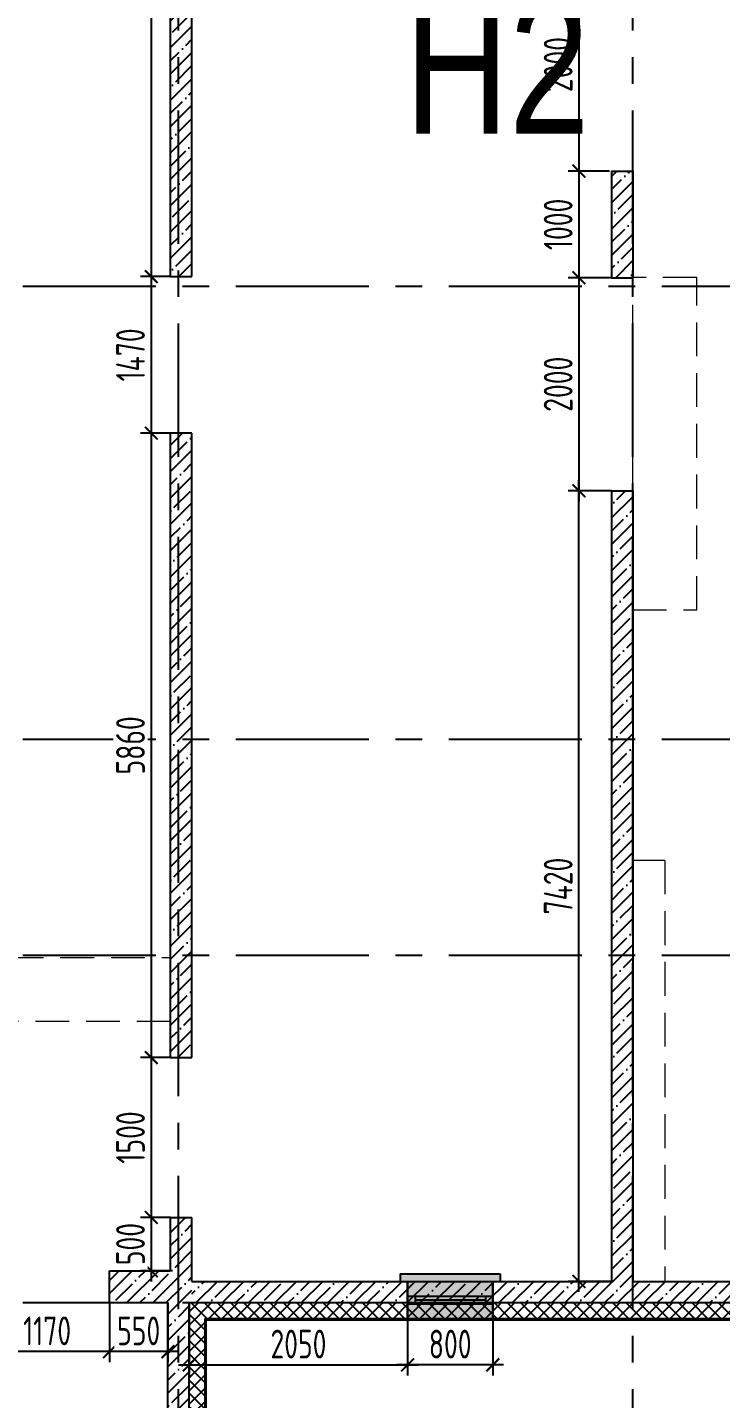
# Model space of a CAD drawing. Header units: millimetres. Extents: x -106726 to 8952771, y -150083 to 686385.
# Drawn here: x 11480 to 17989, y 485350 to 498219 of the extents above; entities that cross this region are included whole.
import ezdxf
from ezdxf import colors
from ezdxf.entities.mleader import LeaderData, LeaderLine
from ezdxf.enums import TextEntityAlignment as Align
from ezdxf.math import Vec2, Vec3

# ---------------------------------------------------------------- set-up
doc = ezdxf.new("R2018")
doc.units = ezdxf.units.MM
doc.linetypes.add('CENTER', pattern=[2, 1.25, -0.25, 0.25, -0.25])
doc.linetypes.add('DASHED', pattern=[19.05, 12.7, -6.35])
doc.layers.get('Defpoints').update_dxf_attribs({"color": 8})
doc.layers.add('АР_Названия помещений', color=124, linetype='Continuous', lineweight=5, plot=False)
doc.layers.add('АР_Номер помещения', color=1, linetype='Continuous', lineweight=25)
doc.styles.add('ISOCPEUR', font='isocpeur.ttf', dxfattribs={"width": 0.7})
doc.styles.get("Standard").update_dxf_attribs({"font": 'arial.ttf'})
doc.dimstyles.new('R_100', dxfattribs={"dimtxt": 270, "dimasz": 120, "dimexe": 100, "dimexo": 0, "dimgap": 60, "dimtad": 1, "dimdec": 0, "dimrnd": 5, "dimzin": 0, "dimdsep": 46, "dimtxsty": 'ISOCPEUR', "dimblk": 'ARCHTICK', "dimcen": 0, "dimdle": 100, "dimclrd": 256, "dimclre": 256, "dimclrt": 256, "dimadec": 0, "dimazin": 0, "dimtfac": 2, "dimtdec": 0, "dimtofl": 0, "dimtmove": 1, "dimatfit": 3, "dimfxl": 1, "dimtvp": 3, "dimtfill": 1, "dimtolj": 1, "dimtzin": 0, "dimarcsym": 0})
pattern_1 = [(45, (-945096.63, 529153.53), (-61.871843, 61.871843), []), (135, (-945096.63, 529153.53), (-61.871843, -61.871843), [])]

# ---------------------------------------------------------------- blocks, each defined once
blk = doc.blocks.new('*U323')
h = blk.add_hatch(color=8)
h.dxf.hatch_style = 1
h.paths.add_polyline_path([(-870, -210), (70, -210), (70, -140), (0, -140), (0, 220), (-800, 220), (-800, -140), (-870, -140)])
at = {"color": 8, "lineweight": 30}
for p, q in [((-800, -140), (-800, 220)), ((0, -140), (0, 220))]:
    blk.add_line(p, q, dxfattribs=at)
at = {"color": 8}
for p, q in [((0, 220), (-800, 220)), ((-800, 70), (0, 70)), ((-800, 0), (0, 0)), ((-730, 0), (-730, 70)), ((-730, 35), (-70, 35)), ((-70, 0), (-70, 70)), ((-870, -210), (-870, -140)), ((-870, -140), (-800, -140)), ((-870, -210), (70, -210)), ((0, -140), (70, -140)), ((70, -210), (70, -140))]:
    blk.add_line(p, q, dxfattribs=at)
blk = doc.blocks.new('_ArchTick')
at = {"color": 8, "linetype": 'ByBlock', "const_width": 0.15}
blk.add_lwpolyline([(-0.5, -0.5), (0.5, 0.5)], dxfattribs=at)
blk = doc.blocks.new('*D720')
at = {"color": 8, "lineweight": -2, "ltscale": 100, "transparency": 16777216}
for p, q in [((11080, 486250), (11080, 485690)), ((12250, 486250), (12250, 485690)), ((12350, 485790), (10980, 485790))]:
    blk.add_line(p, q, dxfattribs=at)
at = {"layer": 'Defpoints', "color": 0, "ltscale": 100, "transparency": 16777216}
for p in [(11080, 486250), (12250, 486250), (11080, 485790)]:
    blk.add_point(p, dxfattribs=at)
at = {"color": 8, "lineweight": -2, "ltscale": 100, "transparency": 16777216, "xscale": 120, "yscale": 120, "zscale": 120, "rotation": 180}
blk.add_blockref('_ArchTick', (11080, 485790), dxfattribs=at)
at = {"color": 8, "lineweight": -2, "ltscale": 100, "transparency": 16777216, "xscale": 120, "yscale": 120, "zscale": 120}
blk.add_blockref('_ArchTick', (12250, 485790), dxfattribs=at)
at = {"color": 8, "lineweight": 30, "ltscale": 100, "transparency": 16777216, "insert": (11665, 485985), "char_height": 270, "attachment_point": 5, "style": 'ISOCPEUR', "bg_fill": 3, "box_fill_scale": 1.1, "bg_fill_color": 256, "bg_fill_true_color": 13158600, "bg_fill_transparency": 0}
blk.add_mtext('\\A1;1170', dxfattribs=at)
blk = doc.blocks.new('*D721')
at = {"color": 8, "lineweight": -2, "ltscale": 100, "transparency": 16777216}
for p, q in [((12250, 486250), (12250, 485690)), ((12800, 486250), (12800, 485690)), ((12900, 485790), (12150, 485790))]:
    blk.add_line(p, q, dxfattribs=at)
at = {"layer": 'Defpoints', "color": 0, "ltscale": 100, "transparency": 16777216}
for p in [(12250, 486250), (12800, 486250)]:
    blk.add_point(p, dxfattribs=at)
at = {"color": 8, "lineweight": -2, "ltscale": 100, "transparency": 16777216, "xscale": 120, "yscale": 120, "zscale": 120, "rotation": 180}
blk.add_blockref('_ArchTick', (12250, 485790), dxfattribs=at)
at = {"color": 8, "lineweight": -2, "ltscale": 100, "transparency": 16777216, "xscale": 120, "yscale": 120, "zscale": 120}
blk.add_blockref('_ArchTick', (12800, 485790), dxfattribs=at)
at = {"color": 8, "lineweight": 30, "ltscale": 100, "transparency": 16777216, "insert": (12525, 485985), "char_height": 270, "attachment_point": 5, "style": 'ISOCPEUR', "bg_fill": 3, "box_fill_scale": 1.1, "bg_fill_color": 256, "bg_fill_true_color": 13158600, "bg_fill_transparency": 0}
blk.add_mtext('\\A1;550', dxfattribs=at)
at = {"layer": 'Defpoints', "color": 0, "ltscale": 100, "transparency": 16777216}
blk.add_point((12250, 485790), dxfattribs=at)
blk = doc.blocks.new('*D722')
at = {"color": 8, "lineweight": -2, "ltscale": 100, "transparency": 16777216}
for p, q in [((12643, 487150), (12643, 486450)), ((12825, 487050), (12543, 487050)), ((12825, 486550), (12543, 486550))]:
    blk.add_line(p, q, dxfattribs=at)
at = {"layer": 'Defpoints', "color": 0, "ltscale": 100, "transparency": 16777216}
for p in [(12825, 487050), (12825, 486550)]:
    blk.add_point(p, dxfattribs=at)
at = {"color": 8, "lineweight": -2, "ltscale": 100, "transparency": 16777216, "xscale": 120, "yscale": 120, "zscale": 120}
for p, rotation in [((12643, 487050), 90), ((12643, 486550), 270)]:
    blk.add_blockref('_ArchTick', p, dxfattribs=dict(at, rotation=rotation))
at = {"color": 8, "lineweight": 30, "ltscale": 100, "transparency": 16777216, "insert": (12448, 486800), "char_height": 270, "attachment_point": 5, "rotation": 90, "style": 'ISOCPEUR', "bg_fill": 3, "box_fill_scale": 1.1, "bg_fill_color": 256, "bg_fill_true_color": 13158600, "bg_fill_transparency": 0}
blk.add_mtext('\\A1;500', dxfattribs=at)
at = {"layer": 'Defpoints', "color": 0, "ltscale": 100, "transparency": 16777216}
blk.add_point((12643, 486550), dxfattribs=at)
blk = doc.blocks.new('*D723')
at = {"color": 8, "lineweight": -2, "ltscale": 100, "transparency": 16777216}
for p, q in [((12643, 488650), (12643, 486950)), ((12825, 488550), (12543, 488550)), ((12825, 487050), (12543, 487050))]:
    blk.add_line(p, q, dxfattribs=at)
at = {"layer": 'Defpoints', "color": 0, "ltscale": 100, "transparency": 16777216}
for p in [(12825, 488550), (12643, 487050), (12825, 487050)]:
    blk.add_point(p, dxfattribs=at)
at = {"color": 8, "lineweight": -2, "ltscale": 100, "transparency": 16777216, "xscale": 120, "yscale": 120, "zscale": 120}
for p, rotation in [((12643, 488550), 90), ((12643, 487050), 270)]:
    blk.add_blockref('_ArchTick', p, dxfattribs=dict(at, rotation=rotation))
at = {"color": 8, "lineweight": 30, "ltscale": 100, "transparency": 16777216, "insert": (12448, 487800), "char_height": 270, "attachment_point": 5, "rotation": 90, "style": 'ISOCPEUR', "bg_fill": 3, "box_fill_scale": 1.1, "bg_fill_color": 256, "bg_fill_true_color": 13158600, "bg_fill_transparency": 0}
blk.add_mtext('\\A1;1500', dxfattribs=at)
blk = doc.blocks.new('*D724')
at = {"color": 8, "lineweight": -2, "ltscale": 100, "transparency": 16777216}
for p, q in [((12643, 494510), (12643, 488450)), ((12825, 494410), (12543, 494410)), ((12825, 488550), (12543, 488550))]:
    blk.add_line(p, q, dxfattribs=at)
at = {"layer": 'Defpoints', "color": 0, "ltscale": 100, "transparency": 16777216}
for p in [(12825, 494410), (12643, 488550), (12825, 488550)]:
    blk.add_point(p, dxfattribs=at)
at = {"color": 8, "lineweight": -2, "ltscale": 100, "transparency": 16777216, "xscale": 120, "yscale": 120, "zscale": 120}
for p, rotation in [((12643, 494410), 90), ((12643, 488550), 270)]:
    blk.add_blockref('_ArchTick', p, dxfattribs=dict(at, rotation=rotation))
at = {"color": 8, "lineweight": 30, "ltscale": 100, "transparency": 16777216, "insert": (12448, 491480), "char_height": 270, "attachment_point": 5, "rotation": 90, "style": 'ISOCPEUR', "bg_fill": 3, "box_fill_scale": 1.1, "bg_fill_color": 256, "bg_fill_true_color": 13158600, "bg_fill_transparency": 0}
blk.add_mtext('\\A1;5860', dxfattribs=at)
blk = doc.blocks.new('*D738')
at = {"color": 8, "lineweight": -2, "ltscale": 100, "transparency": 16777216}
for p, q in [((12643, 495980), (12643, 494310)), ((12825, 495880), (12543, 495880)), ((12825, 494410), (12543, 494410))]:
    blk.add_line(p, q, dxfattribs=at)
at = {"layer": 'Defpoints', "color": 0, "ltscale": 100, "transparency": 16777216}
for p in [(12825, 495880), (12643, 494410), (12825, 494410)]:
    blk.add_point(p, dxfattribs=at)
at = {"color": 8, "lineweight": -2, "ltscale": 100, "transparency": 16777216, "xscale": 120, "yscale": 120, "zscale": 120}
for p, rotation in [((12643, 495880), 90), ((12643, 494410), 270)]:
    blk.add_blockref('_ArchTick', p, dxfattribs=dict(at, rotation=rotation))
at = {"color": 8, "lineweight": 30, "ltscale": 100, "transparency": 16777216, "insert": (12448, 495145), "char_height": 270, "attachment_point": 5, "rotation": 90, "style": 'ISOCPEUR', "bg_fill": 3, "box_fill_scale": 1.1, "bg_fill_color": 256, "bg_fill_true_color": 13158600, "bg_fill_transparency": 0}
blk.add_mtext('\\A1;1470', dxfattribs=at)
blk = doc.blocks.new('*D739')
at = {"color": 8, "lineweight": -2, "ltscale": 100, "transparency": 16777216}
for p, q in [((12643, 507380), (12643, 495780)), ((12825, 507280), (12543, 507280)), ((12825, 495880), (12543, 495880))]:
    blk.add_line(p, q, dxfattribs=at)
at = {"layer": 'Defpoints', "color": 0, "ltscale": 100, "transparency": 16777216}
for p in [(12825, 507280), (12643, 495880), (12825, 495880)]:
    blk.add_point(p, dxfattribs=at)
at = {"color": 8, "lineweight": -2, "ltscale": 100, "transparency": 16777216, "xscale": 120, "yscale": 120, "zscale": 120}
for p, rotation in [((12643, 507280), 90), ((12643, 495880), 270)]:
    blk.add_blockref('_ArchTick', p, dxfattribs=dict(at, rotation=rotation))
at = {"color": 8, "lineweight": 30, "ltscale": 100, "transparency": 16777216, "insert": (12448, 501580), "char_height": 270, "attachment_point": 5, "rotation": 90, "style": 'ISOCPEUR', "bg_fill": 3, "box_fill_scale": 1.1, "bg_fill_color": 256, "bg_fill_true_color": 13158600, "bg_fill_transparency": 0}
blk.add_mtext('\\A1;11400', dxfattribs=at)
blk = doc.blocks.new('*D733')
at = {"color": 8, "lineweight": -2, "ltscale": 100, "transparency": 16777216}
for p, q in [((13000, 486250), (13000, 485566)), ((15050, 486270), (15050, 485566)), ((12900, 485666), (15150, 485666))]:
    blk.add_line(p, q, dxfattribs=at)
at = {"layer": 'Defpoints', "color": 0, "ltscale": 100, "transparency": 16777216}
for p in [(13000, 486250), (15050, 486270), (15050, 485666)]:
    blk.add_point(p, dxfattribs=at)
at = {"color": 8, "lineweight": -2, "ltscale": 100, "transparency": 16777216, "xscale": 120, "yscale": 120, "zscale": 120, "rotation": 180}
blk.add_blockref('_ArchTick', (13000, 485666), dxfattribs=at)
at = {"color": 8, "lineweight": -2, "ltscale": 100, "transparency": 16777216, "xscale": 120, "yscale": 120, "zscale": 120}
blk.add_blockref('_ArchTick', (15050, 485666), dxfattribs=at)
at = {"color": 8, "lineweight": 30, "ltscale": 100, "transparency": 16777216, "insert": (14025, 485861), "char_height": 270, "attachment_point": 5, "style": 'ISOCPEUR', "bg_fill": 3, "box_fill_scale": 1.1, "bg_fill_color": 256, "bg_fill_true_color": 13158600, "bg_fill_transparency": 0}
blk.add_mtext('\\A1;2050', dxfattribs=at)
blk = doc.blocks.new('*D734')
at = {"color": 8, "lineweight": -2, "ltscale": 100, "transparency": 16777216}
for p, q in [((15050, 486090), (15050, 485566)), ((15850, 486090), (15850, 485566)), ((15950, 485666), (14950, 485666))]:
    blk.add_line(p, q, dxfattribs=at)
at = {"layer": 'Defpoints', "color": 0, "ltscale": 100, "transparency": 16777216}
for p in [(15050, 486090), (15850, 486090), (15050, 485666)]:
    blk.add_point(p, dxfattribs=at)
at = {"color": 8, "lineweight": -2, "ltscale": 100, "transparency": 16777216, "xscale": 120, "yscale": 120, "zscale": 120, "rotation": 180}
blk.add_blockref('_ArchTick', (15050, 485666), dxfattribs=at)
at = {"color": 8, "lineweight": -2, "ltscale": 100, "transparency": 16777216, "xscale": 120, "yscale": 120, "zscale": 120}
blk.add_blockref('_ArchTick', (15850, 485666), dxfattribs=at)
at = {"color": 8, "lineweight": 30, "ltscale": 100, "transparency": 16777216, "insert": (15450, 485861), "char_height": 270, "attachment_point": 5, "style": 'ISOCPEUR', "bg_fill": 3, "box_fill_scale": 1.1, "bg_fill_color": 256, "bg_fill_true_color": 13158600, "bg_fill_transparency": 0}
blk.add_mtext('\\A1;800', dxfattribs=at)
blk = doc.blocks.new('*D707')
at = {"color": 8, "lineweight": -2, "ltscale": 100, "transparency": 16777216}
for p, q in [((16659, 486350), (16659, 493970)), ((16965, 493870), (16559, 493870)), ((16965, 486450), (16559, 486450))]:
    blk.add_line(p, q, dxfattribs=at)
at = {"layer": 'Defpoints', "color": 0, "ltscale": 100, "transparency": 16777216}
for p in [(16659, 493870), (16965, 493870), (16965, 486450)]:
    blk.add_point(p, dxfattribs=at)
at = {"color": 8, "lineweight": -2, "ltscale": 100, "transparency": 16777216, "xscale": 120, "yscale": 120, "zscale": 120}
for p, rotation in [((16659, 493870), 90), ((16659, 486450), 270)]:
    blk.add_blockref('_ArchTick', p, dxfattribs=dict(at, rotation=rotation))
at = {"color": 8, "lineweight": 30, "ltscale": 100, "transparency": 16777216, "insert": (16464, 490160), "char_height": 270, "attachment_point": 5, "rotation": 90, "style": 'ISOCPEUR', "bg_fill": 3, "box_fill_scale": 1.1, "bg_fill_color": 256, "bg_fill_true_color": 13158600, "bg_fill_transparency": 0}
blk.add_mtext('\\A1;7420', dxfattribs=at)
blk = doc.blocks.new('*D708')
at = {"color": 8, "lineweight": -2, "ltscale": 100, "transparency": 16777216}
for p, q in [((16965, 495870), (16559, 495870)), ((16659, 495970), (16659, 493770)), ((16965, 493870), (16559, 493870))]:
    blk.add_line(p, q, dxfattribs=at)
at = {"layer": 'Defpoints', "color": 0, "ltscale": 100, "transparency": 16777216}
for p in [(16965, 495870), (16659, 493870), (16965, 493870)]:
    blk.add_point(p, dxfattribs=at)
at = {"color": 8, "lineweight": -2, "ltscale": 100, "transparency": 16777216, "xscale": 120, "yscale": 120, "zscale": 120}
for p, rotation in [((16659, 495870), 90), ((16659, 493870), 270)]:
    blk.add_blockref('_ArchTick', p, dxfattribs=dict(at, rotation=rotation))
at = {"color": 8, "lineweight": 30, "ltscale": 100, "transparency": 16777216, "insert": (16464, 494870), "char_height": 270, "attachment_point": 5, "rotation": 90, "style": 'ISOCPEUR', "bg_fill": 3, "box_fill_scale": 1.1, "bg_fill_color": 256, "bg_fill_true_color": 13158600, "bg_fill_transparency": 0}
blk.add_mtext('\\A1;2000', dxfattribs=at)
blk = doc.blocks.new('*D709')
at = {"color": 8, "lineweight": -2, "ltscale": 100, "transparency": 16777216}
for p, q in [((16659, 496970), (16659, 495770)), ((16946, 496870), (16559, 496870)), ((16965, 495870), (16559, 495870))]:
    blk.add_line(p, q, dxfattribs=at)
at = {"layer": 'Defpoints', "color": 0, "ltscale": 100, "transparency": 16777216}
for p in [(16946, 496870), (16659, 495870), (16965, 495870)]:
    blk.add_point(p, dxfattribs=at)
at = {"color": 8, "lineweight": -2, "ltscale": 100, "transparency": 16777216, "xscale": 120, "yscale": 120, "zscale": 120}
for p, rotation in [((16659, 496870), 90), ((16659, 495870), 270)]:
    blk.add_blockref('_ArchTick', p, dxfattribs=dict(at, rotation=rotation))
at = {"color": 8, "lineweight": 30, "ltscale": 100, "transparency": 16777216, "insert": (16464, 496370), "char_height": 270, "attachment_point": 5, "rotation": 90, "style": 'ISOCPEUR', "bg_fill": 3, "box_fill_scale": 1.1, "bg_fill_color": 256, "bg_fill_true_color": 13158600, "bg_fill_transparency": 0}
blk.add_mtext('\\A1;1000', dxfattribs=at)
blk = doc.blocks.new('*D710')
at = {"color": 8, "lineweight": -2, "ltscale": 100, "transparency": 16777216}
for p, q in [((16659, 498970), (16659, 496770)), ((16965, 498870), (16559, 498870)), ((16946, 496870), (16559, 496870))]:
    blk.add_line(p, q, dxfattribs=at)
at = {"layer": 'Defpoints', "color": 0, "ltscale": 100, "transparency": 16777216}
for p in [(16965, 498870), (16659, 496870), (16946, 496870)]:
    blk.add_point(p, dxfattribs=at)
at = {"color": 8, "lineweight": -2, "ltscale": 100, "transparency": 16777216, "xscale": 120, "yscale": 120, "zscale": 120}
for p, rotation in [((16659, 498870), 90), ((16659, 496870), 270)]:
    blk.add_blockref('_ArchTick', p, dxfattribs=dict(at, rotation=rotation))
at = {"color": 8, "lineweight": 30, "ltscale": 100, "transparency": 16777216, "insert": (16464, 497870), "char_height": 270, "attachment_point": 5, "rotation": 90, "style": 'ISOCPEUR', "bg_fill": 3, "box_fill_scale": 1.1, "bg_fill_color": 256, "bg_fill_true_color": 13158600, "bg_fill_transparency": 0}
blk.add_mtext('\\A1;2000', dxfattribs=at)
blk = doc.blocks.new('_DotSmall')
at = {"color": 8, "linetype": 'ByBlock', "const_width": 0.5}
blk.add_lwpolyline([(-0.0625, 0, 1), (0.0625, 0, 1)], format="xyb", close=True, dxfattribs=at)
blk = doc.blocks.new('*U319')
at = {"layer": 'АР_Номер помещения', "color": 8}
blk.add_circle((-15816, 2772), 400, dxfattribs=at)
at = {"color": 8, "style": 'ISOCPEUR', "width": 0.7, "flags": 1}
blk.add_attdef('КАТЕГОРИЯ', (-499, -2092), '', height=250, dxfattribs=at)
at = {"layer": 'АР_Номер помещения', "color": 8, "style": 'ISOCPEUR', "width": 0.7}
blk.add_attdef('НОМЕР_ПОМЕЩЕНИЯ', text='', height=300, dxfattribs=at).set_placement((-15816, 2772), align=Align.MIDDLE_CENTER)

msp = doc.modelspace()

# ---------------------------------------------------------------- hatches: boundary and pattern name
at = {"ltscale": 100}
h = msp.add_hatch(dxfattribs=at)
h.set_pattern_fill('ANSI37', color=256, scale=700)
h.set_pattern_definition(pattern_1)
edge = h.paths.add_edge_path()
edge.add_line((37731.6, 488221), (37788.5, 488162.1))
edge.add_line((37788.5, 488162.1), (37500.8, 487884.2))
edge.add_line((37500.8, 487884.2), (37444.6, 487942.3))
edge.add_arc((34355.1, 491410.5), 4644.7, 272.34376, 311.69596, ccw=False)
edge.add_line((34545, 486769.7), (34545, 486690))
edge.add_line((34545, 486690), (34345, 486690))
edge.add_line((34345, 486690), (34345, 486615.7))
edge.add_arc((34353.6, 491413.4), 4797.6, 269.89675, 358.52663)
edge.add_line((39149.7, 491290), (47385, 491290))
edge.add_line((47385, 491290), (47385, 486100))
edge.add_line((47385, 486100), (55265, 486100))
edge.add_line((55265, 486100), (55265, 479750))
edge.add_line((55265, 479750), (68665, 479750))
edge.add_line((68665, 479750), (68665, 489760))
edge.add_line((68665, 489760), (62315, 489760))
edge.add_line((62315, 489760), (62315, 507630))
edge.add_line((62315, 507630), (51815, 507630))
edge.add_line((51815, 507630), (51815, 511595))
edge.add_line((51815, 511595), (16715, 511595))
edge.add_line((16715, 511595), (16715, 507630))
edge.add_line((16715, 507630), (11889.8, 507630))
edge.add_line((11889.8, 507630), (11889.8, 507480))
edge.add_line((11889.8, 507480), (16865, 507480))
edge.add_line((16865, 507480), (16865, 511445))
edge.add_line((16865, 511445), (51665, 511445))
edge.add_line((51665, 511445), (51665, 507480))
edge.add_line((51665, 507480), (62165, 507480))
edge.add_line((62165, 507480), (62165, 489610))
edge.add_line((62165, 489610), (68515, 489610))
edge.add_line((68515, 489610), (68515, 479900))
edge.add_line((68515, 479900), (55415, 479900))
edge.add_line((55415, 479900), (55415, 486250))
edge.add_line((55415, 486250), (47535, 486250))
edge.add_line((47535, 486250), (47535, 491440))
edge.add_line((47535, 491440), (38999.7, 491440))
edge.add_arc((34355.1, 491410.5), 4644.7, -43.36822, 0.36411, ccw=False)
h = msp.add_hatch(dxfattribs=at)
h.set_pattern_fill('ANSI37', color=256, scale=700)
h.set_pattern_definition(pattern_1)
edge = h.paths.add_edge_path()
edge.add_line((34345, 486690), (34145, 486690))
edge.add_line((34145, 486690), (34145, 486768.6))
edge.add_arc((34310.5, 491389.1), 4623.4, 228.34818, 267.94848, ccw=False)
edge.add_line((31237.8, 487934.5), (31189.3, 487884.2))
edge.add_line((31189.3, 487884.2), (30901.5, 488162.1))
edge.add_line((30901.5, 488162.1), (30950.7, 488213))
edge.add_arc((34310.5, 491389.1), 4623.4, 179.36883, 223.38962, ccw=False)
edge.add_line((29687.4, 491440), (21120, 491440))
edge.add_line((21120, 491440), (21120, 486250))
edge.add_line((21120, 486250), (13000, 486250))
edge.add_line((13000, 486250), (13000, 479900))
edge.add_line((13000, 479900), (-100, 479900))
edge.add_line((-100, 479900), (-100, 489610))
edge.add_line((-100, 489610), (6250, 489610))
edge.add_line((6250, 489610), (6250, 507480))
edge.add_line((6250, 507480), (11889.8, 507480))
edge.add_line((11889.8, 507480), (11889.8, 507630))
edge.add_line((11889.8, 507630), (6100, 507630))
edge.add_line((6100, 507630), (6100, 489760))
edge.add_line((6100, 489760), (-250, 489760))
edge.add_line((-250, 489760), (-250, 479750))
edge.add_line((-250, 479750), (13150, 479750))
edge.add_line((13150, 479750), (13150, 486100))
edge.add_line((13150, 486100), (21270, 486100))
edge.add_line((21270, 486100), (21270, 491290))
edge.add_line((21270, 491290), (29537.4, 491290))
edge.add_arc((34314.5, 491393.9), 4778.3, 181.24594, 270.36543)
edge.add_line((34345, 486615.7), (34345, 486690))
h = msp.add_hatch(dxfattribs=at)
h.set_pattern_fill('ANSI35', color=256, scale=700)
h.set_pattern_definition([(45, (-938746.6, 555713.59), (-123.743687, 123.743687), []), (45, (-938622.85, 555713.59), (-123.743687, 123.743687), [218.75, -43.75, 0, -43.75])])
h.paths.add_polyline_path([(6450, 507280), (12825, 507280), (12825, 495880), (13025, 495880), (13025, 507280), (16865, 507280), (16865, 507480), (6250, 507480), (6250, 507280), (6450, 507280)])
h = msp.add_hatch(dxfattribs=at)
h.set_pattern_fill('ANSI35', color=256, scale=700)
h.set_pattern_definition([(45, (-957237.81, 591021.02), (-123.743687, 123.743687), []), (45, (-957114.07, 591021.02), (-123.743687, 123.743687), [218.75, -43.75, 0, -43.75])])
h.paths.add_polyline_path([(17165, 496870), (16965, 496870), (16965, 495870), (17165, 495870)])
h = msp.add_hatch(dxfattribs=at)
h.set_pattern_fill('ANSI35', color=256, scale=700)
h.set_pattern_definition([(45, (-961377.81, 582559.9), (-123.743687, 123.743687), []), (45, (-961254.07, 582559.9), (-123.743687, 123.743687), [218.75, -43.75, 0, -43.75])])
h.paths.add_polyline_path([(13025, 494410), (12825, 494410), (12825, 488550), (13025, 488550)])
h = msp.add_hatch(dxfattribs=at)
h.set_pattern_fill('ANSI35', color=256, scale=700)
h.set_pattern_definition([(45, (-951587.81, 589999.9), (-123.743687, 123.743687), []), (45, (-951464.07, 589999.9), (-123.743687, 123.743687), [218.75, -43.75, 0, -43.75])])
h.paths.add_polyline_path([(20920, 486450), (17165, 486450), (17165, 493870), (16965, 493870), (16965, 486450), (13025, 486450), (13025, 486250), (20920, 486250)])
h = msp.add_hatch(dxfattribs=at)
h.set_pattern_fill('ANSI35', color=256, scale=700)
h.set_pattern_definition([(45, (-956447.81, 589999.9), (-123.743687, 123.743687), []), (45, (-956324.07, 589999.9), (-123.743687, 123.743687), [218.75, -43.75, 0, -43.75])])
h.paths.add_polyline_path([(12250, 486250), (12800, 486250), (12800, 480100), (12165, 480100), (12165, 479900), (13000, 479900), (13000, 486250), (13025, 486250), (13025, 486450), (13025, 487050), (12825, 487050), (12825, 486550), (12250, 486550)])

# ---------------------------------------------------------------- linework, layer by layer
at = {"linetype": 'CENTER', "ltscale": 1000}
for p, q in [((17165, 478188.7), (17165, 512496.2)), ((12900, 478188.7), (12900, 507571.3)), ((-12563.8, 495790), (71033.4, 495790)), ((-12563.8, 491540), (71033.4, 491540)), ((-12563.8, 489510), (71033.4, 489510)), ((-12563.8, 486250), (71033.4, 486250))]:
    msp.add_line(p, q, dxfattribs=at)
at = {"ltscale": 100}
for p, q in [((12825, 495880), (12825, 507280)), ((13025, 495880), (13025, 507280)), ((16965, 496870), (16965, 495870)), ((16965, 496870), (17165, 496870)), ((17165, 496870), (17165, 495870)), ((12825, 495880), (13025, 495880)), ((16965, 495870), (17165, 495870)), ((12825, 488550), (12825, 494410)), ((13025, 494410), (12825, 494410)), ((13025, 488550), (13025, 494410)), ((16965, 493870), (16965, 486450)), ((16965, 493870), (17165, 493870)), ((17165, 493870), (17165, 486450)), ((12825, 488550), (13025, 488550)), ((12825, 486550), (12825, 487050)), ((12825, 487050), (13025, 487050)), ((13025, 486450), (13025, 487050)), ((12250, 486550), (12825, 486550)), ((12250, 486250), (12250, 486550)), ((13025, 486450), (16965, 486450)), ((17165, 486450), (20920, 486450)), ((12250, 486250), (12800, 486250)), ((12800, 480100), (12800, 486250)), ((13000, 479900), (13000, 486250)), ((13000, 486250), (21120, 486250)), ((13150, 479750), (13150, 486100)), ((13150, 486100), (21270, 486100)), ((13160, 479740), (13160, 486090)), ((13160, 486090), (21280, 486090))]:
    msp.add_line(p, q, dxfattribs=at)
at = {"linetype": 'DASHED', "lineweight": 0, "ltscale": 25}
for points in [[(17764.9, 495870.4), (17165, 495870.3)], [(17165.1, 493870), (17165, 495870)], [(17765, 492751.5), (17764.9, 495870.4)], [(17165, 492751.1), (17765, 492751.1)], [(17465.7, 490400), (17165, 490400)], [(17465.7, 490400), (17465.7, 486450)], [(6550, 489490), (12825, 489490)], [(12825, 488890), (6550, 488890)]]:
    msp.add_lwpolyline(points, dxfattribs=at)

# ---------------------------------------------------------------- block references
at = {"xscale": -1, "rotation": 180}
msp.add_blockref('*U323', (15850, 486310), dxfattribs=at)

# ---------------------------------------------------------------- next in the draw order: dimensions: what is measured, and where the dimension line sits
at = {"lineweight": 30, "ltscale": 100}
for base, p1, p2, picture, middle in [((16658.9, 493870), (16965, 486450), (16965, 493870), '*D707', (16463.9, 490160)), ((12643.4, 486550), (12825, 487050), (12825, 486550), '*D722', (12448.4, 486800))]:
    dim = msp.add_linear_dim(base=base, p1=p1, p2=p2, angle=90, dimstyle='R_100', override={"dimpost": '\\X', "dimclrd": 8, "dimclre": 8, "dimclrt": 8, "dimfxl": 2.5, "dimarcsym": 1}, dxfattribs=at)
    dim.commit()
    dim.dimension.update_dxf_attribs({"geometry": picture, "text_midpoint": middle})
dim = msp.add_linear_dim(base=(11080, 485789.8), p1=(12250, 486250), p2=(11080, 486250), dimstyle='R_100', override={"dimpost": '\\X', "dimclrd": 8, "dimclre": 8, "dimclrt": 8, "dimfxl": 2.5, "dimarcsym": 1}, dxfattribs=at)
dim.commit()
dim.dimension.update_dxf_attribs({"geometry": '*D720', "text_midpoint": (11665, 485984.8)})

# ---------------------------------------------------------------- next in the draw order: dimensions: what is measured, and where the dimension line sits
for base, p1, p2, picture, middle in [((16658.9, 493870), (16965, 495870), (16965, 493870), '*D708', (16463.9, 494870)), ((12643.4, 487050), (12825, 488550), (12825, 487050), '*D723', (12448.4, 487800))]:
    dim = msp.add_linear_dim(base=base, p1=p1, p2=p2, angle=90, dimstyle='R_100', override={"dimpost": '\\X', "dimclrd": 8, "dimclre": 8, "dimclrt": 8, "dimfxl": 2.5, "dimarcsym": 1}, dxfattribs=at)
    dim.commit()
    dim.dimension.update_dxf_attribs({"geometry": picture, "text_midpoint": middle})
dim = msp.add_linear_dim(base=(12250, 485789.8), p1=(12800, 486250), p2=(12250, 486250), dimstyle='R_100', override={"dimpost": '\\X', "dimclrd": 8, "dimclre": 8, "dimclrt": 8, "dimfxl": 2.5, "dimarcsym": 1}, dxfattribs=at)
dim.commit()
dim.dimension.update_dxf_attribs({"geometry": '*D721', "text_midpoint": (12525, 485984.8)})

# ---------------------------------------------------------------- next in the draw order: dimensions: what is measured, and where the dimension line sits
for base, p1, p2, picture, middle in [((16658.9, 495870), (16945.9, 496870), (16965, 495870), '*D709', (16463.9, 496370)), ((12643.4, 488550), (12825, 494410), (12825, 488550), '*D724', (12448.4, 491480))]:
    dim = msp.add_linear_dim(base=base, p1=p1, p2=p2, angle=90, dimstyle='R_100', override={"dimpost": '\\X', "dimclrd": 8, "dimclre": 8, "dimclrt": 8, "dimfxl": 2.5, "dimarcsym": 1}, dxfattribs=at)
    dim.commit()
    dim.dimension.update_dxf_attribs({"geometry": picture, "text_midpoint": middle})
dim = msp.add_linear_dim(base=(15050, 485665.8), p1=(13000, 486250), p2=(15050, 486270), dimstyle='R_100', override={"dimpost": '\\X', "dimclrd": 8, "dimclre": 8, "dimclrt": 8, "dimfxl": 2.5, "dimarcsym": 1}, dxfattribs=at)
dim.commit()
dim.dimension.update_dxf_attribs({"geometry": '*D733', "text_midpoint": (14025, 485860.8)})

# ---------------------------------------------------------------- next in the draw order: dimensions: what is measured, and where the dimension line sits
for base, p1, p2, picture, middle in [((16658.9, 496870), (16965, 498870), (16945.9, 496870), '*D710', (16463.9, 497870)), ((12643.4, 494410), (12825, 495880), (12825, 494410), '*D738', (12448.4, 495145))]:
    dim = msp.add_linear_dim(base=base, p1=p1, p2=p2, angle=90, dimstyle='R_100', override={"dimpost": '\\X', "dimclrd": 8, "dimclre": 8, "dimclrt": 8, "dimfxl": 2.5, "dimarcsym": 1}, dxfattribs=at)
    dim.commit()
    dim.dimension.update_dxf_attribs({"geometry": picture, "text_midpoint": middle})
dim = msp.add_linear_dim(base=(15050, 485665.8), p1=(15850, 486090), p2=(15050, 486090), dimstyle='R_100', override={"dimpost": '\\X', "dimclrd": 8, "dimclre": 8, "dimclrt": 8, "dimfxl": 2.5, "dimarcsym": 1}, dxfattribs=at)
dim.commit()
dim.dimension.update_dxf_attribs({"geometry": '*D734', "text_midpoint": (15450, 485860.8)})

# ---------------------------------------------------------------- next in the draw order: block references
ref = msp.add_blockref('*U319', (30798, 503793.9))
ref.add_attrib('НОМЕР_ПОМЕЩЕНИЯ', '501', dxfattribs={"layer": 'АР_Номер помещения', "color": 8, "height": 300, "style": 'ISOCPEUR', "width": 0.7}).set_placement((14982.4, 506566.3), align=Align.MIDDLE_CENTER)
lines = msp.add_mtext('\\W0.8000;Лестничная клетка Тип Н2', dxfattribs={"layer": 'АР_Названия помещений', "color": 8, "insert": (15021, 504843.5), "char_height": 1270.08, "width": 926.94, "attachment_point": 1})
ref.add_attrib('ИМЯ_ПОМЕЩЕНИЯ', '', (15021, 504843.5), dxfattribs={"flags": 104}).embed_mtext(lines)

# ---------------------------------------------------------------- next in the draw order: dimensions: what is measured, and where the dimension line sits
dim = msp.add_linear_dim(base=(12643.4, 495880), p1=(12825, 507280), p2=(12825, 495880), angle=90, dimstyle='R_100', override={"dimpost": '\\X', "dimclrd": 8, "dimclre": 8, "dimclrt": 8, "dimfxl": 2.5, "dimarcsym": 1}, dxfattribs=at)
dim.commit()
dim.dimension.update_dxf_attribs({"geometry": '*D739', "text_midpoint": (12448.4, 501580)})

# ---------------------------------------------------------------- next in the draw order: leaders
ml = msp.add_multileader_mtext('Standard')
ml.set_content('+13,200', color=8, style='ISOCPEUR')
ml.set_leader_properties(color=8, linetype='Continuous', lineweight=-1)
ml.set_arrow_properties(name='DOTSMALL')
ml.build(insert=Vec2(0, 0))
ml.multileader.update_dxf_attribs({"has_text_frame": 1, "text_left_attachment_type": 4, "text_right_attachment_type": 4, "dogleg_length": 100, "arrow_head_size": 180})
ctx = ml.context
ctx.base_point, ctx.char_height, ctx.arrow_head_size, ctx.landing_gap_size, ctx.plane_origin = Vec3(29236.5, 674490.5), 250, 180, 50, Vec3(27075.3, 673899.3)
ctx.left_attachment, ctx.right_attachment = 4, 4
notes = []
notes.append((ctx, [(0, (0, 0, 0), (0, 0), (1, 0), 1, [])]))
ctx.mtext.insert, ctx.mtext.width, ctx.mtext.line_spacing_style, ctx.mtext.flow_direction = Vec3(29286.5, 674823.8), 852.697, 2, 5
ml = msp.add_multileader_mtext('Standard')
ml.set_content('+11,550', color=8, style='ISOCPEUR')
ml.set_leader_properties(color=8, linetype='Continuous', lineweight=-1)
ml.set_arrow_properties(name='DOTSMALL')
ml.build(insert=Vec2(0, 0))
ml.multileader.update_dxf_attribs({"has_text_frame": 1, "text_left_attachment_type": 4, "text_right_attachment_type": 4, "dogleg_length": 100, "arrow_head_size": 180})
ctx = ml.context
ctx.base_point, ctx.char_height, ctx.arrow_head_size, ctx.landing_gap_size, ctx.plane_origin = Vec3(24236.5, 673745.5), 250, 180, 50, Vec3(22075.3, 673154.3)
ctx.left_attachment, ctx.right_attachment = 4, 4
notes.append((ctx, [(0, (0, 0, 0), (0, 0), (1, 0), 1, [])]))
ctx.mtext.insert, ctx.mtext.width, ctx.mtext.line_spacing_style, ctx.mtext.flow_direction = Vec3(24286.5, 674078.8), 852.697, 2, 5
ml = msp.add_multileader_mtext('Standard')
ml.set_content('+13,700', color=8, style='ISOCPEUR')
ml.set_leader_properties(color=8, linetype='Continuous', lineweight=-1)
ml.set_arrow_properties(name='DOTSMALL')
ml.build(insert=Vec2(0, 0))
ml.multileader.update_dxf_attribs({"has_text_frame": 1, "text_left_attachment_type": 4, "text_right_attachment_type": 4, "dogleg_length": 100, "arrow_head_size": 180})
ctx = ml.context
ctx.base_point, ctx.char_height, ctx.arrow_head_size, ctx.landing_gap_size, ctx.plane_origin = Vec3(54221, 506541.4), 250, 180, 50, Vec3(53971.6, 505880.5)
ctx.left_attachment, ctx.right_attachment = 4, 4
notes.append((ctx, [(0, (0, 0, 0), (0, 0), (1, 0), 1, [])]))
ctx.mtext.insert, ctx.mtext.width, ctx.mtext.line_spacing_style, ctx.mtext.flow_direction = Vec3(54271, 506874.7), 852.697, 2, 5
ml = msp.add_multileader_mtext('Standard')
ml.set_content('+13,700', color=8, style='ISOCPEUR')
ml.set_leader_properties(color=8, linetype='Continuous', lineweight=-1)
ml.set_arrow_properties(name='DOTSMALL')
ml.build(insert=Vec2(0, 0))
ml.multileader.update_dxf_attribs({"has_text_frame": 1, "text_left_attachment_type": 4, "text_right_attachment_type": 4, "dogleg_length": 100, "arrow_head_size": 180})
ctx = ml.context
ctx.base_point, ctx.char_height, ctx.arrow_head_size, ctx.landing_gap_size, ctx.plane_origin = Vec3(15753.5, 506387.5), 250, 180, 50, Vec3(13592.3, 505796.3)
ctx.left_attachment, ctx.right_attachment = 4, 4
notes.append((ctx, [(0, (0, 0, 0), (0, 0), (1, 0), 1, [])]))
ctx.mtext.insert, ctx.mtext.width, ctx.mtext.line_spacing_style, ctx.mtext.flow_direction = Vec3(15803.5, 506720.8), 852.697, 2, 5
ml = msp.add_multileader_mtext('Standard')
ml.set_content('+15,825', color=8, style='ISOCPEUR')
ml.set_leader_properties(color=8, linetype='Continuous', lineweight=-1)
ml.set_arrow_properties(name='DOTSMALL')
ml.build(insert=Vec2(0, 0))
ml.multileader.update_dxf_attribs({"has_text_frame": 1, "text_left_attachment_type": 4, "text_right_attachment_type": 4, "dogleg_length": 100, "arrow_head_size": 180})
ctx = ml.context
ctx.base_point, ctx.char_height, ctx.arrow_head_size, ctx.landing_gap_size, ctx.plane_origin = Vec3(14579.2, 501247.4), 250, 180, 50, Vec3(14497.8, 499536.8)
ctx.left_attachment, ctx.right_attachment = 4, 4
notes.append((ctx, [(0, (0, 0, 0), (0, 0), (1, 0), 1, [])]))
ctx.mtext.insert, ctx.mtext.width, ctx.mtext.defined_height, ctx.mtext.line_spacing_style, ctx.mtext.flow_direction = Vec3(14629.2, 501580.8), 696.035, 776.5, 2, 5
ml = msp.add_multileader_mtext('Standard')
ml.set_content('+15,825', color=8, style='ISOCPEUR')
ml.set_leader_properties(color=8, linetype='Continuous', lineweight=-1)
ml.set_arrow_properties(name='DOTSMALL')
ml.build(insert=Vec2(0, 0))
ml.multileader.update_dxf_attribs({"has_text_frame": 1, "text_left_attachment_type": 4, "text_right_attachment_type": 4, "dogleg_length": 100, "arrow_head_size": 180})
ctx = ml.context
ctx.base_point, ctx.char_height, ctx.arrow_head_size, ctx.landing_gap_size, ctx.plane_origin = Vec3(52211.2, 501008.3), 250, 180, 50, Vec3(52690.3, 498055.9)
ctx.left_attachment, ctx.right_attachment = 4, 4
notes.append((ctx, [(0, (0, 0, 0), (0, 0), (1, 0), 1, [])]))
ctx.mtext.insert, ctx.mtext.width, ctx.mtext.line_spacing_style, ctx.mtext.flow_direction = Vec3(52261.2, 501341.7), 852.697, 2, 5
for ctx, leaders in notes:
    for number, flags, end, landing, length, lines in leaders:
        leader = LeaderData()
        leader.index, (leader.has_last_leader_line, leader.has_dogleg_vector, leader.attachment_direction) = number, flags
        leader.last_leader_point, leader.dogleg_vector, leader.dogleg_length = Vec3(end), Vec3(landing), length
        for number, points, colour, breaks in lines:
            line = LeaderLine()
            line.index, line.vertices, line.color, line.breaks = number, Vec3.list(points), colors.encode_raw_color(colour), breaks
            leader.lines.append(line)
        ctx.leaders.append(leader)

doc.saveas('drawing.dxf')
